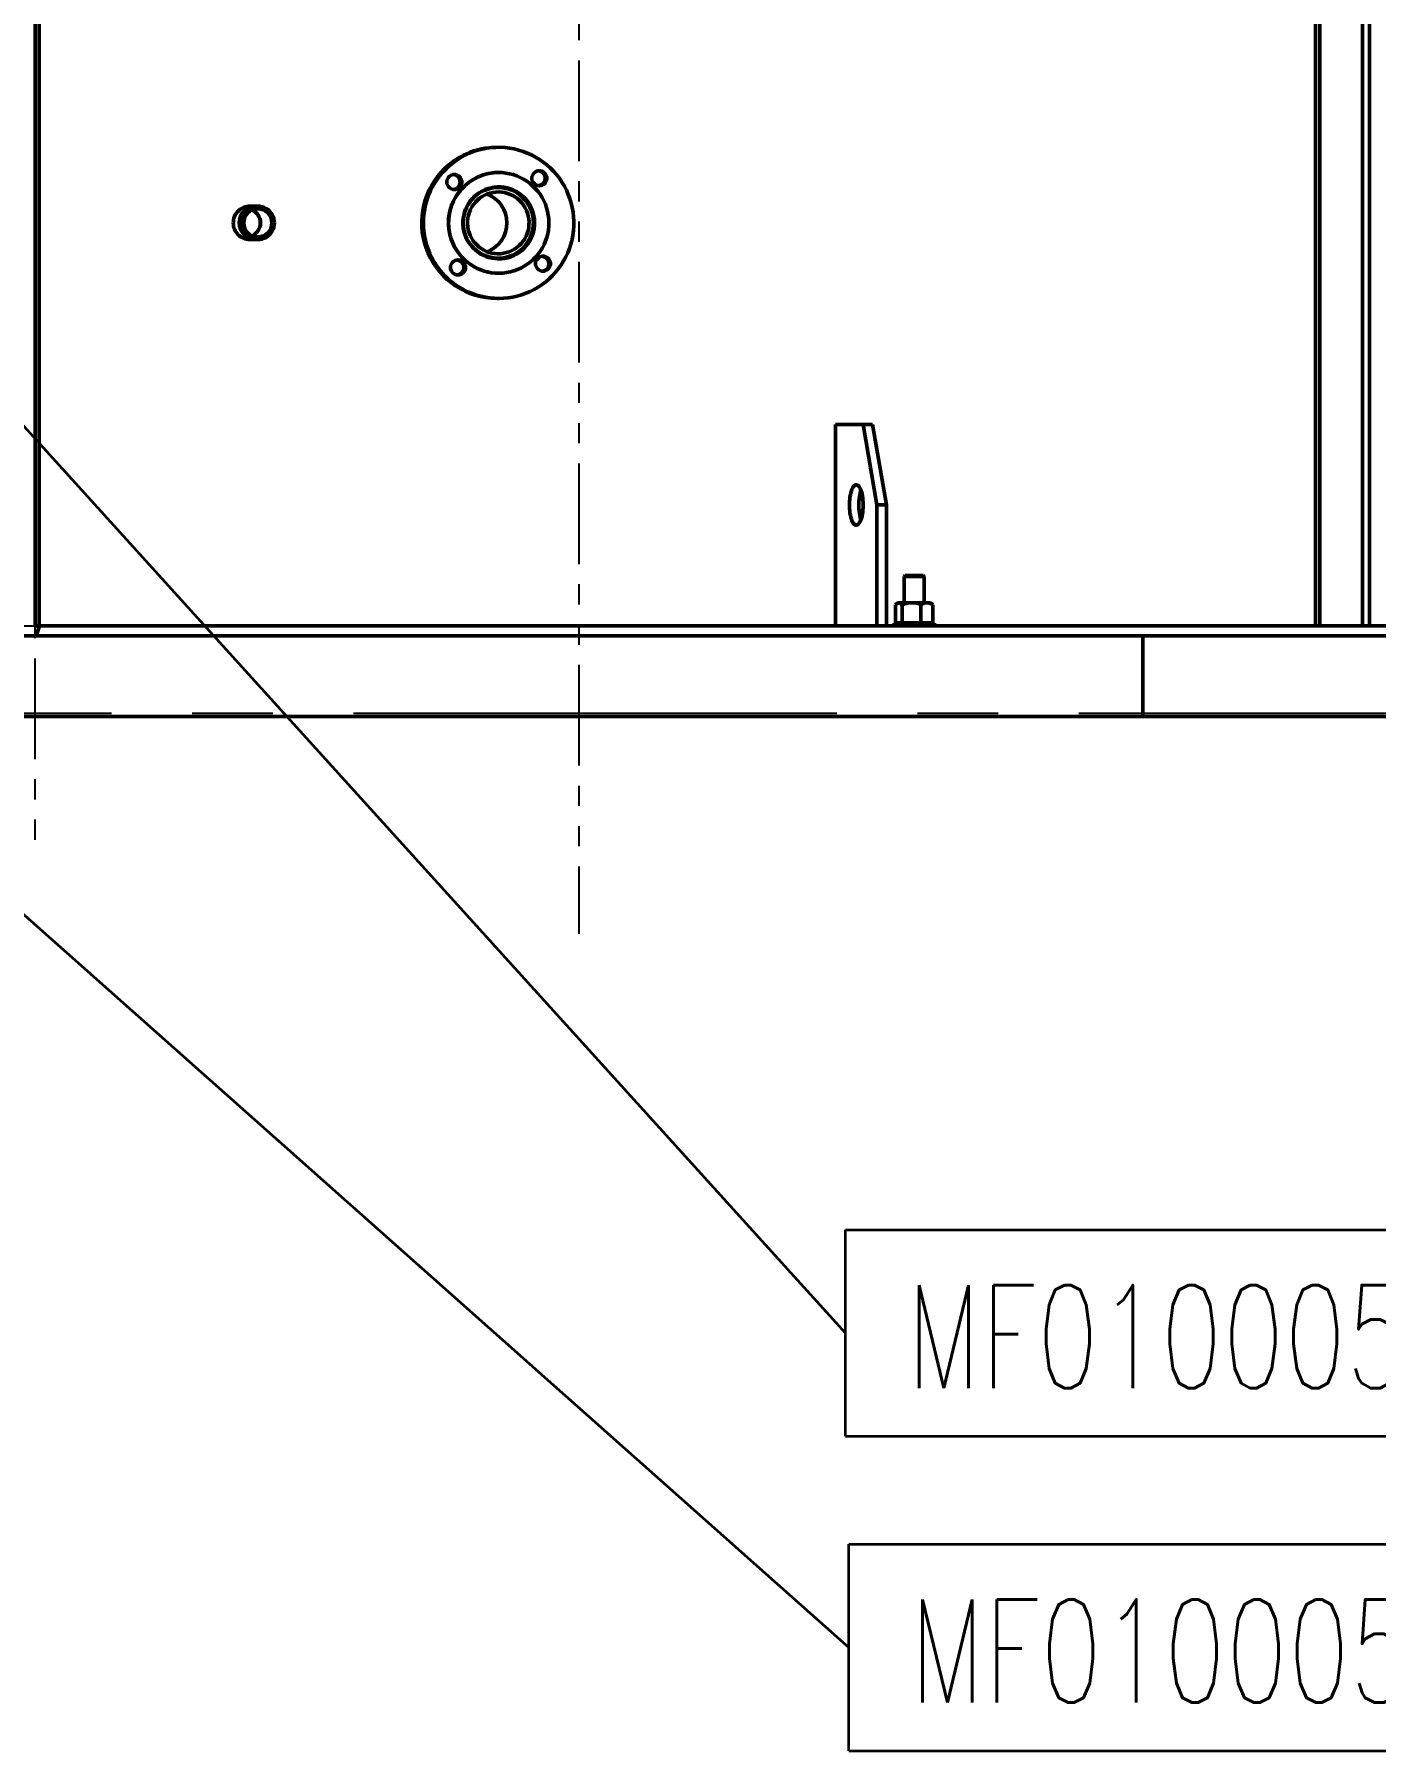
# Model space of a CAD drawing. Header units: inches. Extents: x 0 to 1408, y 0 to 1088.
# Drawn here: x 948.7 to 1015.2, y 178.2 to 263.3 of the extents above; entities that cross this region are included whole.
import ezdxf
from ezdxf.enums import TextEntityAlignment as Align

# ---------------------------------------------------------------- set-up
doc = ezdxf.new("R2010")
doc.units = ezdxf.units.IN
doc.header["$LTSCALE"] = 32
doc.header["$MEASUREMENT"] = 0
for name, pattern in [('CENTER', [2, 1.25, -0.25, 0.25, -0.25]), ('CENTER2', [1.125, 0.75, -0.125, 0.125, -0.125]), ('PHANTOM2', [1.25, 0.625, -0.125, 0.125, -0.125, 0.125, -0.125])]:
    doc.linetypes.add(name, pattern=pattern)
for name, color, linetype, lineweight in [('AM_0', 7, 'Continuous', 50), ('AM_6', 140, 'Continuous', 35), ('Equipment-AM_11', 92, 'PHANTOM2', 25), ('Equipment-AM_5', 92, 'Continuous', 25), ('Equipment-AM_7', 142, 'CENTER', 25), ('Layout-AM_11', 92, 'PHANTOM2', 25), ('Layout-AM_6', 140, 'Continuous', 35)]:
    doc.layers.add(name, color=color, linetype=linetype, lineweight=lineweight)
doc.styles.add('simplex', font='simplex.shx', dxfattribs={"width": 0.75})
doc.styles.get("Standard").update_dxf_attribs({"font": 'ROMANS.SHX', "width": 0.7})
doc.dimstyles.new('METSOPOWER_ANSI$7', dxfattribs={"dimscale": 24, "dimtxt": 0.12, "dimasz": 0.12, "dimexe": 0.1, "dimexo": 0.05, "dimgap": 0.06, "dimtad": 1, "dimtoh": 1, "dimzin": 12, "dimdsep": 46, "dimlunit": 3, "dimtxsty": 'Standard', "dimcen": 0, "dimclrd": 256, "dimclre": 256, "dimclrt": 140, "dimadec": 0, "dimazin": 2, "dimtp": 0.1, "dimtm": 0.1, "dimtfac": 0.71, "dimtmove": 0, "dimatfit": 3, "dimfxl": 1, "dimtzin": 7, "dimlwd": -1, "dimlwe": -1, "dimarcsym": 1})
doc.dimstyles.new('VALMET_ANSI$0', dxfattribs={"dimscale": 48, "dimtxt": 0.12, "dimasz": 0.12, "dimexe": 0.1, "dimexo": 0.05, "dimgap": 0.06, "dimtad": 1, "dimtoh": 1, "dimdec": 5, "dimzin": 7, "dimdsep": 46, "dimlunit": 4, "dimtxsty": 'Standard', "dimcen": 0, "dimclrd": 256, "dimclre": 256, "dimclrt": 140, "dimadec": 0, "dimazin": 2, "dimtp": 0.1, "dimtm": 0.1, "dimtfac": 0.71, "dimtdec": 5, "dimtofl": 0, "dimtmove": 0, "dimatfit": 3, "dimfxl": 1, "dimfrac": 2, "dimtolj": 1, "dimtzin": 7, "dimlwd": -1, "dimlwe": -1, "dimarcsym": 1})

# ---------------------------------------------------------------- blocks, each defined once
blk = doc.blocks.new('POW PDM_NO REV')
at = {"layer": 'AM_6'}
for p, q in [((0, 0), (0, 0.32)), ((0, 0.32), (1.45, 0.32)), ((1.45, 0), (1.45, 0.32)), ((0, 0), (1.45, 0))]:
    blk.add_line(p, q, dxfattribs=at)
at = {"layer": 'AM_6', "style": 'simplex', "width": 0.75}
blk.add_attdef('POWP00XXXX', text='', height=0.16, dxfattribs=at).set_placement((0.7384, 0.0265), align=Align.BOTTOM_CENTER)
blk = doc.blocks.new('A$C9d734190')
at = {"layer": 'AM_0'}
for p, q in [((0.031, 147.5), (0.031, 4.5)), ((0.23, 4.5), (0.23, 147.5)), ((63.565, 4.5), (63.565, 148)), ((63.779, 4.5), (63.779, 148)), ((65.907, 4.5), (65.907, 148)), ((66.256, 4.5), (66.256, 148)), ((23.036, 27), (23.03, 27)), ((23.013, 26.25), (22.686, 26.25)), ((22.749, 26.25), (22.732, 26.253)), ((22.773, 26.25), (22.744, 26.256)), ((10.527, 25.197), (10.536, 25.196)), ((10.976, 25.33), (10.688, 25.33)), ((10.82, 25.308), (10.81, 25.31)), ((10.985, 25.33), (10.984, 25.33)), ((10.994, 25.33), (10.993, 25.33)), ((11.003, 25.33), (11.002, 25.33)), ((11.012, 25.33), (11.011, 25.33)), ((11.022, 25.33), (11.02, 25.33)), ((11.031, 25.33), (11.03, 25.33)), ((11.04, 25.33), (11.039, 25.33)), ((11.049, 25.33), (11.048, 25.33)), ((11.058, 25.33), (11.057, 25.33)), ((11.073, 25.33), (11.066, 25.33)), ((10.524, 23.803), (10.538, 23.803)), ((10.688, 23.67), (10.98, 23.67)), ((10.988, 23.67), (10.989, 23.67)), ((10.997, 23.67), (10.999, 23.67)), ((11.007, 23.67), (11.008, 23.67)), ((11.016, 23.67), (11.017, 23.67)), ((11.025, 23.67), (11.026, 23.67)), ((11.034, 23.67), (11.035, 23.67)), ((11.043, 23.67), (11.044, 23.67)), ((11.052, 23.67), (11.054, 23.67)), ((11.062, 23.67), (11.063, 23.67)), ((11.071, 23.67), (11.073, 23.67)), ((22.686, 22.75), (23.013, 22.75)), ((22.741, 22.747), (22.756, 22.75)), ((22.757, 22.744), (22.783, 22.75)), ((23.03, 22), (23.036, 22)), ((22.95, 20.75), (23.03, 20.75)), ((39.754, 14.5), (39.754, 4.5)), ((41.123, 14.5), (39.754, 14.5)), ((41.807, 10.5), (41.123, 14.5)), ((41.123, 14.5), (41.593, 14.5)), ((42.277, 10.5), (41.593, 14.5)), ((41.807, 10.5), (42.277, 10.5)), ((41.807, 4.5), (41.807, 10.5)), ((42.277, 4.5), (42.277, 10.5)), ((43.207, 7), (43.157, 6.95)), ((43.157, 6.95), (43.157, 5.646)), ((43.711, 6.95), (43.157, 6.95)), ((43.705, 7), (43.207, 7)), ((44.107, 7), (43.705, 7)), ((44.157, 6.95), (43.711, 6.95)), ((44.157, 6.95), (44.107, 7)), ((44.157, 5.646), (44.157, 6.95)), ((42.731, 4.65), (42.731, 5.546)), ((42.844, 5.646), (42.787, 5.6)), ((42.844, 5.646), (42.897, 5.646)), ((42.897, 5.646), (43.525, 5.646)), ((43.062, 4.65), (43.062, 5.546)), ((43.525, 5.646), (44.285, 5.646)), ((43.988, 4.65), (43.988, 5.546)), ((44.285, 5.646), (44.469, 5.646)), ((44.527, 5.6), (44.469, 5.646)), ((44.583, 4.65), (44.583, 5.546)), ((0.23, 4.5), (0.031, 4.5)), ((0.083, 4), (0.25, 4.5)), ((0.23, 4.5), (0.25, 4.5)), ((0.25, 4.5), (127, 4.5)), ((42.657, 4.634), (42.657, 4.5)), ((42.657, 4.634), (44.657, 4.634)), ((42.731, 4.65), (42.897, 4.65)), ((42.844, 4.65), (42.844, 4.634)), ((42.897, 4.65), (43.062, 4.65)), ((43.062, 4.65), (43.525, 4.65)), ((43.525, 4.65), (43.988, 4.65)), ((44.285, 4.65), (43.988, 4.65)), ((44.583, 4.65), (44.285, 4.65)), ((44.469, 4.634), (44.469, 4.65)), ((44.657, 4.5), (44.657, 4.634)), ((-55, 4), (55, 4)), ((55, 4), (55, 0)), ((55, 4), (132, 4)), ((-55, 0), (55, 0)), ((55, 0), (132, 0))]:
    blk.add_line(p, q, dxfattribs=at)
at = {"layer": 'AM_0', "flags": 128}
for points in [[(20.277, 27.033), (20.436, 27.197), (20.604, 27.351), (20.782, 27.494), (20.968, 27.626), (21.162, 27.747), (21.362, 27.855), (21.569, 27.951), (21.781, 28.034), (21.998, 28.104), (22.219, 28.16), (22.442, 28.203), (22.668, 28.232), (22.896, 28.248), (23.123, 28.249), (23.351, 28.236), (23.577, 28.21), (23.801, 28.169), (24.023, 28.115), (24.24, 28.048), (24.453, 27.967), (24.661, 27.873), (24.863, 27.767), (25.058, 27.649), (25.245, 27.519), (25.424, 27.378), (25.595, 27.226), (25.755, 27.064), (25.906, 26.892), (26.046, 26.712), (26.174, 26.523), (26.291, 26.327), (26.396, 26.124), (26.489, 25.914), (26.568, 25.7), (26.634, 25.481), (26.687, 25.259), (26.726, 25.034), (26.752, 24.806), (26.764, 24.578), (26.761, 24.349), (26.745, 24.121), (26.715, 23.894), (26.672, 23.67), (26.614, 23.448), (26.544, 23.231), (26.46, 23.018), (26.364, 22.811), (26.255, 22.61), (26.135, 22.416), (26.002, 22.23), (25.859, 22.052), (25.705, 21.883), (25.541, 21.725), (25.368, 21.576), (25.186, 21.438), (24.996, 21.312), (24.799, 21.197), (24.595, 21.095), (24.386, 21.006), (24.171, 20.929), (23.952, 20.866), (23.73, 20.816), (23.505, 20.78), (23.278, 20.758), (23.051, 20.75), (22.823, 20.756), (22.596, 20.775), (22.371, 20.809), (22.148, 20.856), (21.928, 20.917), (21.713, 20.991), (21.502, 21.078), (21.297, 21.178), (21.099, 21.29), (20.908, 21.415), (20.724, 21.55), (20.55, 21.697), (20.384, 21.854), (20.228, 22.021), (20.083, 22.197), (19.949, 22.382), (19.826, 22.574), (19.715, 22.774), (19.616, 22.98), (19.53, 23.192), (19.457, 23.409), (19.398, 23.63), (19.352, 23.854), (19.319, 24.08), (19.301, 24.308), (19.296, 24.537), (19.305, 24.765), (19.328, 24.993), (19.365, 25.218), (19.415, 25.441), (19.479, 25.661), (19.556, 25.876), (19.646, 26.086), (19.749, 26.29), (19.864, 26.488), (19.99, 26.678), (20.128, 26.86), (20.277, 27.033)], [(21.2, 26.189), (21.331, 26.322), (21.472, 26.445), (21.621, 26.557), (21.778, 26.657), (21.942, 26.746), (22.112, 26.821), (22.287, 26.884), (22.467, 26.934), (22.649, 26.97), (22.834, 26.992), (23.02, 27), (23.206, 26.994), (23.391, 26.974), (23.575, 26.941), (23.755, 26.893), (23.931, 26.833), (24.102, 26.759), (24.267, 26.673), (24.425, 26.574), (24.576, 26.464), (24.718, 26.343), (24.85, 26.212), (24.972, 26.071), (25.084, 25.921), (25.184, 25.763), (25.272, 25.599), (25.348, 25.428), (25.41, 25.252), (25.459, 25.071), (25.495, 24.888), (25.517, 24.702), (25.525, 24.516), (25.519, 24.329), (25.5, 24.143), (25.466, 23.959), (25.419, 23.778), (25.359, 23.601), (25.285, 23.429), (25.199, 23.264), (25.101, 23.105), (24.992, 22.953), (24.871, 22.811), (24.74, 22.678), (24.6, 22.555), (24.451, 22.443), (24.294, 22.343), (24.13, 22.254), (23.96, 22.179), (23.784, 22.116), (23.605, 22.066), (23.422, 22.03), (23.237, 22.008), (23.051, 22), (22.865, 22.006), (22.68, 22.026), (22.497, 22.059), (22.317, 22.107), (22.141, 22.167), (21.97, 22.241), (21.804, 22.327), (21.646, 22.426), (21.496, 22.536), (21.354, 22.657), (21.221, 22.788), (21.099, 22.929), (20.988, 23.079), (20.888, 23.237), (20.8, 23.401), (20.724, 23.572), (20.662, 23.748), (20.612, 23.929), (20.576, 24.112), (20.554, 24.298), (20.546, 24.484), (20.552, 24.671), (20.572, 24.857), (20.605, 25.041), (20.652, 25.222), (20.713, 25.399), (20.786, 25.571), (20.872, 25.736), (20.97, 25.895), (21.08, 26.047), (21.2, 26.189)], [(21.725, 25.706), (21.837, 25.818), (21.957, 25.919), (22.086, 26.009), (22.223, 26.087), (22.366, 26.153), (22.514, 26.206), (22.666, 26.246), (22.821, 26.272), (22.978, 26.284), (23.135, 26.282), (23.292, 26.266), (23.446, 26.237), (23.597, 26.194), (23.744, 26.137), (23.885, 26.068), (24.02, 25.986), (24.147, 25.893), (24.265, 25.789), (24.374, 25.675), (24.472, 25.552), (24.559, 25.42), (24.634, 25.281), (24.697, 25.136), (24.746, 24.986), (24.782, 24.833), (24.805, 24.676), (24.813, 24.519), (24.808, 24.361), (24.789, 24.204), (24.756, 24.05), (24.709, 23.899), (24.65, 23.753), (24.578, 23.612), (24.494, 23.479), (24.398, 23.353), (24.292, 23.237), (24.176, 23.13), (24.051, 23.035), (23.918, 22.95), (23.778, 22.878), (23.632, 22.819), (23.482, 22.772), (23.328, 22.739), (23.172, 22.72), (23.015, 22.715), (22.858, 22.724), (22.702, 22.747), (22.549, 22.783), (22.4, 22.833), (22.256, 22.896), (22.118, 22.971), (21.987, 23.059), (21.864, 23.158), (21.751, 23.267), (21.647, 23.386), (21.555, 23.513), (21.473, 23.649), (21.405, 23.791), (21.349, 23.938), (21.306, 24.09), (21.276, 24.245), (21.261, 24.402), (21.259, 24.56), (21.272, 24.718), (21.298, 24.873), (21.337, 25.026), (21.39, 25.175), (21.456, 25.318), (21.534, 25.455), (21.624, 25.585), (21.725, 25.706)], [(21.375, 25.099), (21.435, 25.244), (21.508, 25.383), (21.593, 25.514), (21.689, 25.638), (21.796, 25.753), (21.913, 25.857), (22.038, 25.951), (22.172, 26.033), (22.312, 26.102), (22.458, 26.159), (22.608, 26.202), (22.762, 26.232), (22.917, 26.247), (23.074, 26.249), (23.23, 26.236), (23.384, 26.21), (23.535, 26.17), (23.682, 26.116), (23.823, 26.049), (23.958, 25.97), (24.086, 25.879), (24.205, 25.777), (24.314, 25.664), (24.412, 25.543), (24.5, 25.413), (24.575, 25.275), (24.638, 25.131), (24.688, 24.982), (24.724, 24.83), (24.747, 24.674), (24.755, 24.517), (24.75, 24.361), (24.731, 24.205), (24.697, 24.051), (24.65, 23.901), (24.59, 23.756), (24.518, 23.617), (24.433, 23.486), (24.337, 23.362), (24.23, 23.247), (24.113, 23.143), (23.987, 23.049), (23.854, 22.967), (23.714, 22.898), (23.568, 22.841), (23.418, 22.798), (23.264, 22.768), (23.108, 22.753), (22.952, 22.751), (22.796, 22.764), (22.642, 22.79), (22.491, 22.83), (22.344, 22.884), (22.202, 22.951), (22.067, 23.03), (21.94, 23.121), (21.821, 23.223), (21.712, 23.336), (21.613, 23.457), (21.526, 23.587), (21.45, 23.725), (21.388, 23.869), (21.338, 24.018), (21.301, 24.17), (21.279, 24.326), (21.27, 24.483), (21.276, 24.639), (21.295, 24.795), (21.329, 24.949), (21.375, 25.099)], [(21.577, 25.025), (21.634, 25.159), (21.702, 25.288), (21.783, 25.41), (21.874, 25.523), (21.976, 25.627), (22.088, 25.721), (22.208, 25.803), (22.335, 25.874), (22.468, 25.933), (22.606, 25.979), (22.748, 26.011), (22.892, 26.029), (23.037, 26.034), (23.182, 26.025), (23.326, 26.001), (23.466, 25.965), (23.603, 25.915), (23.734, 25.852), (23.859, 25.777), (23.976, 25.691), (24.084, 25.593), (24.183, 25.486), (24.271, 25.37), (24.348, 25.246), (24.412, 25.115), (24.464, 24.979), (24.503, 24.838), (24.528, 24.694), (24.54, 24.549), (24.537, 24.403), (24.521, 24.258), (24.492, 24.115), (24.448, 23.975), (24.392, 23.841), (24.324, 23.712), (24.243, 23.59), (24.151, 23.477), (24.049, 23.373), (23.938, 23.279), (23.818, 23.197), (23.691, 23.126), (23.558, 23.067), (23.42, 23.021), (23.278, 22.989), (23.134, 22.971), (22.989, 22.966), (22.844, 22.975), (22.7, 22.999), (22.559, 23.035), (22.423, 23.085), (22.291, 23.148), (22.167, 23.223), (22.05, 23.309), (21.941, 23.407), (21.843, 23.514), (21.755, 23.63), (21.678, 23.754), (21.614, 23.885), (21.562, 24.021), (21.523, 24.162), (21.498, 24.306), (21.486, 24.451), (21.488, 24.597), (21.505, 24.742), (21.534, 24.885), (21.577, 25.025)], [(11.899, 24.5), (11.892, 24.608), (11.871, 24.715), (11.837, 24.818), (11.789, 24.915), (11.729, 25.005), (11.657, 25.087), (11.576, 25.158), (11.486, 25.219), (11.389, 25.267), (11.287, 25.302), (11.181, 25.323), (11.073, 25.33), (10.965, 25.323), (10.859, 25.302), (10.757, 25.267), (10.66, 25.219), (10.57, 25.158), (10.489, 25.087), (10.417, 25.005), (10.357, 24.915), (10.309, 24.818), (10.275, 24.715), (10.254, 24.608), (10.246, 24.5), (10.254, 24.392), (10.275, 24.285), (10.309, 24.182), (10.357, 24.085), (10.417, 23.995), (10.489, 23.913), (10.57, 23.842), (10.66, 23.781), (10.757, 23.733), (10.859, 23.698), (10.965, 23.677), (11.073, 23.67), (11.181, 23.677), (11.287, 23.698), (11.389, 23.733), (11.486, 23.781), (11.576, 23.842), (11.657, 23.913), (11.729, 23.995), (11.789, 24.085), (11.837, 24.182), (11.871, 24.285), (11.892, 24.392), (11.899, 24.5)], [(41.123, 10.5), (41.12, 10.618), (41.113, 10.735), (41.101, 10.848), (41.085, 10.957), (41.064, 11.059), (41.04, 11.153), (41.012, 11.238), (40.98, 11.312), (40.946, 11.376), (40.909, 11.427), (40.871, 11.465), (40.831, 11.489), (40.791, 11.5), (40.75, 11.496), (40.71, 11.479), (40.671, 11.447), (40.633, 11.403), (40.598, 11.346), (40.565, 11.277), (40.535, 11.197), (40.509, 11.107), (40.486, 11.009), (40.467, 10.903), (40.453, 10.792), (40.444, 10.677), (40.439, 10.559), (40.439, 10.441), (40.444, 10.323), (40.453, 10.208), (40.467, 10.097), (40.486, 9.991), (40.509, 9.893), (40.535, 9.803), (40.565, 9.723), (40.598, 9.654), (40.633, 9.597), (40.671, 9.553), (40.71, 9.521), (40.75, 9.504), (40.791, 9.5), (40.831, 9.511), (40.871, 9.535), (40.909, 9.573), (40.946, 9.624), (40.98, 9.688), (41.012, 9.762), (41.04, 9.847), (41.064, 9.941), (41.085, 10.043), (41.101, 10.152), (41.113, 10.265), (41.12, 10.382), (41.123, 10.5)], [(41.015, 11.227), (41.005, 11.197), (40.978, 11.107), (40.956, 11.009), (40.937, 10.903), (40.923, 10.792), (40.914, 10.677), (40.909, 10.559), (40.909, 10.441), (40.914, 10.323), (40.923, 10.208), (40.937, 10.097), (40.956, 9.991), (40.978, 9.893), (41.005, 9.803), (41.015, 9.773)], [(44.525, 5.598), (44.546, 5.584), (44.583, 5.546)]]:
    blk.add_lwpolyline(points, dxfattribs=at)
at = {"layer": 'AM_0'}
for centre, radius in [((20.829, 26.528), 0.374), ((25.05, 26.713), 0.374), ((11.075, 24.5), 0.696), ((21.013, 22.289), 0.374), ((25.234, 22.474), 0.374)]:
    blk.add_circle(centre, radius, dxfattribs=at)
for centre, radius, start, end in [((22.952, 24.523), 3.727, 90.02382, 137.654), ((22.964, 24.501), 3.751, 137.54203, 269.78066), ((20.746, 26.527), 0.375, 276.34615, 83.65385), ((23.031, 24.515), 2.485, 90.02211, 137.6557), ((24.967, 26.712), 0.375, 276.34615, 83.65385), ((23.04, 24.501), 2.501, 137.54791, 269.77478), ((21.907, 24.5), 1.536, 291.25465, 68.74535), ((22.927, 24.514), 1.771, 64.65792, 88.23771), ((10.687, 24.503), 0.826, 89.9682, 180.19645), ((10.981, 24.5), 0.83, 90.35201, 269.9638), ((10.99, 24.5), 0.83, 90.35201, 269.9638), ((10.999, 24.5), 0.83, 90.35201, 269.9638), ((11.008, 24.5), 0.83, 90.35201, 269.9638), ((11.017, 24.5), 0.83, 90.35201, 269.9638), ((11.027, 24.5), 0.83, 90.35201, 269.9638), ((11.036, 24.5), 0.83, 90.35201, 269.9638), ((11.045, 24.5), 0.83, 90.35201, 269.9638), ((11.054, 24.5), 0.83, 90.35201, 269.9638), ((11.063, 24.5), 0.83, 90.35201, 269.9638), ((11.071, 24.5), 0.83, 90.35201, 269.9638), ((10.501, 24.5), 0.698, 294.35668, 65.64332), ((10.52, 24.5), 0.698, 293.48058, 66.51942), ((10.682, 24.494), 0.822, 179.59774, 270.36587), ((20.93, 22.288), 0.375, 276.34615, 83.65385), ((22.927, 24.486), 1.771, 271.76231, 295.34206), ((25.151, 22.473), 0.375, 276.34615, 83.65385), ((42.934, 5.396), 0.253, 98.61824, 143.60334), ((42.876, 5.424), 0.223, 33.10965, 84.66876), ((43.554, 4.391), 1.255, 91.31368, 113.06621), ((43.51, 4.452), 1.194, 66.37303, 89.24708), ((44.313, 5.073), 0.574, 92.74212, 124.45015), ((44.258, 5.073), 0.574, 55.55365, 87.25408)]:
    blk.add_arc(centre, radius, start, end, dxfattribs=at)
blk = doc.blocks.new('*D124')
at = {"layer": 'Defpoints', "color": 0, "transparency": 16777216}
for p in [(918.924, 298.391), (1112.146, 298.391), (934.411, 233.972)]:
    blk.add_point(p, dxfattribs=at)
at = {"layer": 'Equipment-AM_5', "linetype": 'ByBlock', "transparency": 16777216}
for p, q in [((920.524, 298.391), (1115.346, 298.391)), ((1112.146, 237.812), (1112.146, 294.551)), ((936.011, 233.972), (1115.346, 233.972))]:
    blk.add_line(p, q, dxfattribs=at)
at = {"layer": 'Equipment-AM_5', "transparency": 16777216}
for points in [[(1111.506, 294.551), (1112.786, 294.551), (1112.146, 298.391)], [(1111.506, 237.812), (1112.786, 237.812), (1112.146, 233.972)]]:
    blk.add_solid(points, dxfattribs=at)
at = {"layer": 'Equipment-AM_5', "color": 140, "transparency": 16777216, "char_height": 3.84, "attachment_point": 5, "rotation": 90}
for s, insert in [('\\A1;BOTTOM OF SUPPORT STRAP', (1115.986, 266.181)), ('\\A1;5\'-4 3/8"', (1107.301, 266.181))]:
    blk.add_mtext(s, dxfattribs=dict(at, insert=insert))

msp = doc.modelspace()

# ---------------------------------------------------------------- linework, layer by layer
at = {"layer": 'Equipment-AM_11', "linetype": 'CENTER2'}
msp.add_line((748.509907, 229.636308), (1124.95413, 229.636308), dxfattribs=at)
at = {"layer": 'Layout-AM_11', "ltscale": 0.25}
for p, q in [((975.693774, 532.034898), (975.693774, 218.683323)), ((948.693774, 432.356863), (948.693774, 222.425768))]:
    msp.add_line(p, q, dxfattribs=at)

# ---------------------------------------------------------------- block references
at = {"layer": 'AM_6', "linetype": 'CENTER2'}
msp.add_blockref('A$C9d734190', (948.690018, 229.472002), dxfattribs=at)
at = {"layer": 'Equipment-AM_7', "linetype": 'CENTER2'}
ref = msp.add_blockref('POW PDM_NO REV', (988.928439, 193.758518), dxfattribs=dict(at, xscale=32, yscale=32, zscale=32))
ref.add_attrib('POWP00XXXX', 'MF01000510-11', dxfattribs={"layer": 'AM_6', "height": 5.12, "style": 'simplex', "width": 0.7}).set_placement((1012.557784, 194.605382), align=Align.BOTTOM_CENTER)
ref = msp.add_blockref('POW PDM_NO REV', (989.102027, 178.152858), dxfattribs=dict(at, xscale=32, yscale=32, zscale=32))
ref.add_attrib('POWP00XXXX', 'MF01000510-12', dxfattribs={"layer": 'AM_6', "height": 5.12, "style": 'simplex', "width": 0.7}).set_placement((1012.731372, 178.999722), align=Align.BOTTOM_CENTER)

# ---------------------------------------------------------------- dimensions: what is measured, and where the dimension line sits
at = {"layer": 'Equipment-AM_5'}
dim = msp.add_linear_dim(base=(1112.14649, 298.390801), p1=(934.411429, 233.972002), p2=(918.923834, 298.390801), angle=90, text='<>\\XBOTTOM OF SUPPORT STRAP', dimstyle='VALMET_ANSI$0', override={"dimscale": 32, "dimdec": 3, "dimpost": ''}, dxfattribs=at)
dim.commit()
dim.dimension.update_dxf_attribs({"geometry": '*D124', "text_midpoint": (1112.14649, 266.181401)})

# ---------------------------------------------------------------- leaders
at = {"layer": 'Layout-AM_6'}
for points in [[(899.932487, 297.084452), (988.928439, 198.878519)], [(913.864957, 250.078301), (989.102027, 183.272858)]]:
    msp.add_leader(points, dimstyle='METSOPOWER_ANSI$7', override={"dimgap": 0.06, "dimtad": 0, "dimdec": 4}, dxfattribs=at)

doc.saveas('drawing.dxf')
